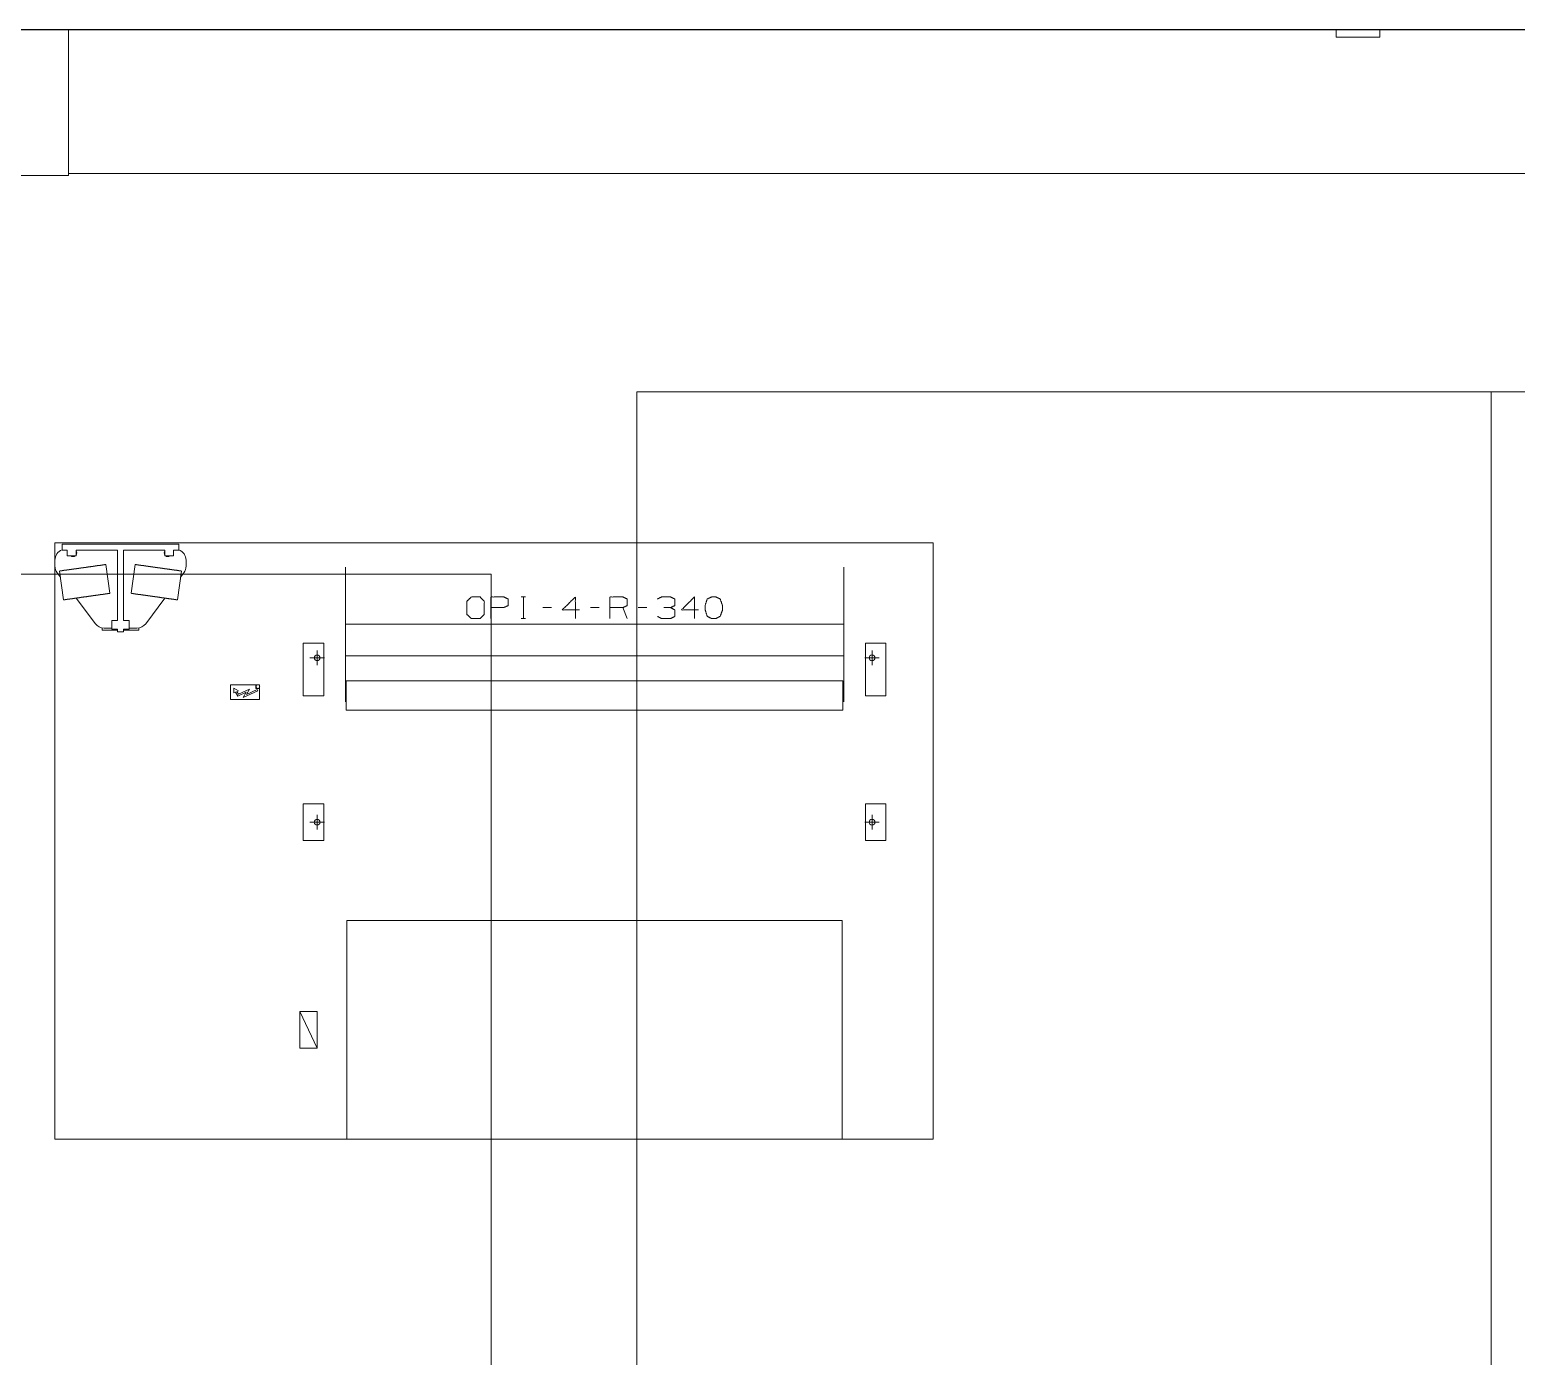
# Model space of a CAD drawing. Header units: millimetres. Extents: x 3056 to 110866, y 16649 to 58349.
# Drawn here: x 38789 to 48991, y 49244 to 58349 of the extents above; entities that cross this region are included whole.
import ezdxf

# ---------------------------------------------------------------- set-up
doc = ezdxf.new("R2010")
doc.units = ezdxf.units.MM
doc.layers.add('1', color=7, linetype='Continuous', true_color=0xffffff)

msp = doc.modelspace()

# ---------------------------------------------------------------- linework, layer by layer
at = {"layer": '1', "color": 143, "linetype": 'Continuous', "lineweight": 25}
msp.add_line((95866, 58349), (3056, 58349), dxfattribs=at)
at = {"layer": '1', "color": 143, "linetype": 'Continuous', "lineweight": 13}
for p, q in [((3056, 58349), (110866, 58349)), ((42956, 17870), (42956, 55863)), ((48820, 55863), (48820, 47849)), ((35756, 54613), (41956, 54613)), ((41956, 54613), (41956, 17870))]:
    msp.add_line(p, q, dxfattribs=at)
at = {"layer": '1', "color": 43, "linetype": 'Continuous', "lineweight": 13}
msp.add_line((3056, 58349), (110866, 58349), dxfattribs=at)
msp.add_line((3056, 58349), (110866, 58349), dxfattribs=at)
at = {"layer": '1', "color": 43, "linetype": 'Continuous', "lineweight": 25}
msp.add_line((110866, 58349), (3056, 58349), dxfattribs=at)
msp.add_line((110866, 58349), (3056, 58349), dxfattribs=at)
at = {"layer": '1', "color": 9, "linetype": 'Continuous', "lineweight": 13}
for p, q in [((39056, 58349), (39056, 57349)), ((47756, 58349), (47756, 58299)), ((47756, 58299), (48056, 58299)), ((48056, 58299), (48056, 58349)), ((20756, 57349), (39056, 57349)), ((50856, 57363), (39056, 57363)), ((42956, 55163), (42956, 55863)), ((42956, 55863), (48820, 55863)), ((48820, 55863), (48820, 47849)), ((49320, 55863), (48820, 55863)), ((37216, 54613), (39789, 54613)), ((41956, 52889), (41956, 51389))]:
    msp.add_line(p, q, dxfattribs=at)
at = {"layer": '1', "color": 4, "linetype": 'Continuous', "lineweight": 13}
for p, q in [((38962, 50735), (38962, 54828)), ((38962, 54828), (44990, 54828)), ((38962, 54828), (44990, 54828)), ((38962, 50735), (38962, 54828)), ((39812, 54818), (39012, 54818)), ((39012, 54818), (39012, 54778)), ((39812, 54818), (39812, 54778)), ((44990, 54828), (44990, 50735)), ((44990, 54828), (44990, 50735)), ((39012, 54778), (39047, 54778)), ((39047, 54778), (39047, 54738)), ((39107, 54738), (39047, 54738)), ((39107, 54778), (39107, 54738)), ((39107, 54778), (39392, 54778)), ((39392, 54778), (39392, 54295)), ((39432, 54778), (39717, 54778)), ((39432, 54778), (39432, 54295)), ((39717, 54778), (39717, 54738)), ((39777, 54738), (39717, 54738)), ((39777, 54778), (39812, 54778)), ((39777, 54778), (39777, 54738)), ((39862, 54708), (39862, 54667)), ((38977, 54622), (39000, 54593)), ((38994, 54634), (39022, 54436)), ((39339, 54481), (39311, 54679)), ((39514, 54679), (39486, 54481)), ((39803, 54436), (39831, 54634)), ((39825, 54593), (39847, 54622)), ((39108, 54448), (39240, 54272)), ((39585, 54272), (39717, 54448)), ((42161, 54456), (42191, 54456)), ((42177, 54456), (42177, 54308)), ((42370, 54383), (42311, 54383)), ((42697, 54383), (42638, 54383)), ((42890, 54308), (42860, 54383)), ((43024, 54383), (42964, 54383)), ((39392, 54295), (39352, 54295)), ((39352, 54295), (39352, 54235)), ((39432, 54295), (39472, 54295)), ((39472, 54295), (39472, 54235)), ((42161, 54308), (42191, 54308)), ((39287, 54243), (39287, 54227)), ((39287, 54227), (39392, 54227)), ((39352, 54242), (39300, 54242)), ((39392, 54235), (39352, 54235)), ((39392, 54235), (39392, 54217)), ((39432, 54217), (39392, 54217)), ((39432, 54235), (39432, 54217)), ((39432, 54235), (39472, 54235)), ((39432, 54227), (39537, 54227)), ((39525, 54242), (39472, 54242)), ((39537, 54243), (39537, 54227)), ((44376, 54270), (40956, 54270)), ((40667, 54138), (40808, 54138)), ((40667, 53778), (40667, 54138)), ((40762, 54088), (40762, 53988)), ((40808, 54138), (40808, 53778)), ((44525, 53778), (44525, 54138)), ((44525, 54138), (44665, 54138)), ((44570, 54088), (44570, 53988)), ((44665, 54138), (44665, 53778)), ((40712, 54038), (40812, 54038)), ((40956, 54051), (44376, 54051)), ((44520, 54038), (44620, 54038)), ((40962, 53680), (40962, 53880)), ((40962, 53880), (44370, 53880)), ((44370, 53880), (44370, 53680)), ((40167, 53853), (40367, 53853)), ((40167, 53753), (40167, 53853)), ((40222, 53811), (40191, 53830)), ((40191, 53797), (40191, 53830)), ((40191, 53797), (40201, 53802)), ((40217, 53775), (40201, 53802)), ((40211, 53806), (40222, 53811)), ((40221, 53788), (40211, 53806)), ((40275, 53802), (40217, 53775)), ((40221, 53788), (40298, 53824)), ((40354, 53812), (40255, 53766)), ((40255, 53766), (40275, 53802)), ((40278, 53787), (40298, 53824)), ((40350, 53821), (40278, 53787)), ((40342, 53828), (40342, 53853)), ((40367, 53828), (40342, 53828)), ((40354, 53812), (40350, 53821)), ((40367, 53853), (40367, 53753)), ((40808, 53778), (40667, 53778)), ((44665, 53778), (44525, 53778)), ((40367, 53753), (40167, 53753)), ((44370, 53680), (40962, 53680)), ((40667, 53035), (40808, 53035)), ((40667, 52785), (40667, 53035)), ((40762, 52960), (40762, 52860)), ((40808, 53035), (40808, 52785)), ((44525, 52785), (44525, 53035)), ((44525, 53035), (44665, 53035)), ((44570, 52960), (44570, 52860)), ((44665, 53035), (44665, 52785)), ((40712, 52910), (40812, 52910)), ((44520, 52910), (44620, 52910)), ((40808, 52785), (40667, 52785)), ((44665, 52785), (44525, 52785)), ((44366, 52235), (40966, 52235)), ((40642, 51610), (40762, 51360)), ((40642, 51610), (40762, 51610)), ((40642, 51360), (40642, 51610)), ((40762, 51610), (40762, 51360)), ((40762, 51360), (40642, 51360)), ((44990, 50735), (38962, 50735)), ((44990, 50735), (38962, 50735))]:
    msp.add_line(p, q, dxfattribs=at)
for centre, radius in [((40762, 54038), 20), ((44570, 54038), 20), ((40355, 53841), 12.5), ((40762, 52910), 20), ((44570, 52910), 20)]:
    msp.add_circle(centre, radius, dxfattribs=at)
for centre, radius, start, end in [((39037, 54708), 75, 109.4723, 180), ((39087, 54758), 25, 233.1281, 270), ((39087, 54758), 25, 270, 306.8719), ((39087, 54758), 25, 323.1337, 36.8719), ((39737, 54758), 25, 143.1281, 216.8663), ((39737, 54758), 25, 233.1281, 270), ((39737, 54758), 25, 270, 306.8719), ((39787, 54708), 75, 0, 70.5277), ((39037, 54667), 75, 180, 216.8699), ((39787, 54667), 75, 323.1301, 0), ((39300, 54317), 75, 216.8699, 270), ((39525, 54317), 75, 270, 323.1301)]:
    msp.add_arc(centre, radius, start, end, dxfattribs=at)
for points, knots in [([(39311, 54679), (39311, 54679), (39311, 54679), (39310, 54679), (39310, 54679), (39310, 54678), (39309, 54678), (39308, 54678), (39307, 54678), (39306, 54678), (39304, 54678), (39303, 54678), (39303, 54677), (39301, 54677), (39300, 54677), (39299, 54677), (39296, 54677), (39295, 54676), (39294, 54676), (39293, 54676), (39290, 54676), (39289, 54675), (39287, 54675), (39286, 54675), (39284, 54675), (39282, 54675), (39279, 54674), (39276, 54674), (39274, 54673), (39270, 54673), (39268, 54673), (39264, 54672), (39260, 54672), (39256, 54671), (39254, 54671), (39249, 54670), (39247, 54670), (39243, 54669), (39240, 54669), (39238, 54668), (39236, 54668), (39233, 54668), (39231, 54667), (39226, 54667), (39223, 54666), (39218, 54666), (39216, 54665), (39210, 54664), (39208, 54664), (39202, 54663), (39200, 54663), (39197, 54663), (39194, 54662), (39191, 54662), (39186, 54661), (39183, 54661), (39180, 54660), (39178, 54660), (39175, 54659), (39172, 54659), (39166, 54658), (39164, 54658), (39158, 54657), (39155, 54657), (39152, 54656), (39147, 54656), (39141, 54655), (39138, 54654), (39135, 54654), (39133, 54654), (39130, 54653), (39127, 54653), (39124, 54652), (39121, 54652), (39119, 54652), (39113, 54651), (39110, 54650), (39108, 54650), (39102, 54649), (39100, 54649), (39094, 54648), (39092, 54648), (39086, 54647), (39084, 54647), (39079, 54646), (39076, 54646), (39074, 54645), (39071, 54645), (39067, 54644), (39064, 54644), (39062, 54644), (39060, 54643), (39057, 54643), (39055, 54643), (39053, 54642), (39051, 54642), (39049, 54642), (39044, 54641), (39040, 54641), (39036, 54640), (39034, 54640), (39033, 54639), (39029, 54639), (39025, 54639), (39022, 54638), (39019, 54638), (39018, 54637), (39016, 54637), (39013, 54637), (39011, 54636), (39008, 54636), (39006, 54636), (39005, 54636), (39004, 54635), (39002, 54635), (39001, 54635), (39000, 54635), (38999, 54635), (38998, 54635), (38997, 54635), (38997, 54634), (38996, 54634), (38995, 54634), (38995, 54634), (38995, 54634), (38995, 54634), (38994, 54634), (38994, 54634), (38994, 54634), (38994, 54634)], [0, 0, 0.000166, 0.000324, 0.001276, 0.00207, 0.002872, 0.005091, 0.007947, 0.01143, 0.015537, 0.020255, 0.022926, 0.025591, 0.031527, 0.034799, 0.038065, 0.045187, 0.049035, 0.052894, 0.057025, 0.065575, 0.069994, 0.074685, 0.079379, 0.084337, 0.089289, 0.099734, 0.11068, 0.116407, 0.128087, 0.134059, 0.146449, 0.15929, 0.172575, 0.179422, 0.193313, 0.200362, 0.21484, 0.222262, 0.229686, 0.237273, 0.244863, 0.252622, 0.268283, 0.276191, 0.292299, 0.300479, 0.316962, 0.325269, 0.342103, 0.350618, 0.359135, 0.367742, 0.376352, 0.393718, 0.402469, 0.411226, 0.420037, 0.428845, 0.437703, 0.455447, 0.464329, 0.482155, 0.49108, 0.5, 0.51785, 0.535668, 0.544561, 0.553451, 0.562303, 0.57116, 0.579971, 0.588779, 0.597528, 0.606287, 0.623654, 0.632263, 0.640871, 0.657905, 0.666319, 0.683036, 0.691344, 0.707709, 0.715756, 0.731722, 0.739628, 0.747386, 0.755134, 0.770322, 0.777744, 0.785168, 0.792404, 0.799635, 0.806692, 0.813738, 0.820586, 0.827431, 0.840707, 0.853557, 0.865947, 0.87191, 0.877879, 0.889318, 0.900272, 0.910709, 0.920629, 0.92532, 0.930006, 0.938839, 0.947114, 0.954819, 0.961941, 0.965207, 0.968478, 0.974415, 0.97708, 0.97975, 0.984469, 0.986522, 0.988578, 0.990313, 0.992059, 0.994914, 0.996024, 0.997136, 0.997928, 0.99873, 0.999681, 0.999839, 1, 1]), ([(39831, 54634), (39831, 54634), (39831, 54634), (39831, 54634), (39830, 54634), (39830, 54634), (39830, 54634), (39829, 54634), (39829, 54634), (39828, 54634), (39827, 54635), (39827, 54635), (39826, 54635), (39825, 54635), (39824, 54635), (39823, 54635), (39821, 54635), (39820, 54636), (39819, 54636), (39817, 54636), (39814, 54636), (39812, 54637), (39809, 54637), (39807, 54637), (39806, 54638), (39803, 54638), (39799, 54639), (39796, 54639), (39792, 54639), (39791, 54640), (39789, 54640), (39785, 54641), (39781, 54641), (39776, 54642), (39774, 54642), (39772, 54642), (39770, 54643), (39768, 54643), (39765, 54643), (39763, 54644), (39761, 54644), (39758, 54644), (39753, 54645), (39751, 54645), (39749, 54646), (39746, 54646), (39741, 54647), (39738, 54647), (39733, 54648), (39731, 54648), (39725, 54649), (39723, 54649), (39717, 54650), (39715, 54650), (39712, 54651), (39706, 54652), (39704, 54652), (39701, 54652), (39698, 54653), (39695, 54653), (39692, 54654), (39690, 54654), (39687, 54654), (39684, 54655), (39678, 54656), (39673, 54656), (39670, 54657), (39667, 54657), (39661, 54658), (39659, 54658), (39653, 54659), (39647, 54660), (39645, 54660), (39642, 54661), (39639, 54661), (39633, 54662), (39631, 54662), (39628, 54663), (39625, 54663), (39623, 54663), (39617, 54664), (39615, 54664), (39609, 54665), (39607, 54666), (39602, 54666), (39599, 54667), (39594, 54667), (39592, 54668), (39589, 54668), (39587, 54668), (39585, 54669), (39582, 54669), (39578, 54670), (39575, 54670), (39571, 54671), (39569, 54671), (39565, 54672), (39561, 54672), (39557, 54673), (39555, 54673), (39551, 54673), (39549, 54674), (39546, 54674), (39542, 54675), (39541, 54675), (39539, 54675), (39538, 54675), (39536, 54675), (39535, 54676), (39534, 54676), (39532, 54676), (39531, 54676), (39530, 54676), (39529, 54677), (39526, 54677), (39525, 54677), (39524, 54677), (39522, 54677), (39521, 54678), (39521, 54678), (39519, 54678), (39518, 54678), (39517, 54678), (39516, 54678), (39515, 54678), (39515, 54679), (39514, 54679), (39514, 54679), (39514, 54679)], [0, 0, 0.000161, 0.000319, 0.00127, 0.002072, 0.002864, 0.003976, 0.005086, 0.007941, 0.009687, 0.011422, 0.013478, 0.015531, 0.020258, 0.02292, 0.025585, 0.031522, 0.034793, 0.038059, 0.045181, 0.052886, 0.061161, 0.069994, 0.07468, 0.079371, 0.089291, 0.099728, 0.110682, 0.122121, 0.12809, 0.134053, 0.146443, 0.159293, 0.172569, 0.179414, 0.186262, 0.193316, 0.200365, 0.207604, 0.214841, 0.222256, 0.229678, 0.244866, 0.252622, 0.260372, 0.268286, 0.284244, 0.292291, 0.308656, 0.316964, 0.333681, 0.342095, 0.359129, 0.367737, 0.376346, 0.393713, 0.402472, 0.411221, 0.420029, 0.42884, 0.437697, 0.446549, 0.455439, 0.464332, 0.48215, 0.5, 0.50892, 0.517845, 0.535671, 0.544553, 0.562305, 0.579963, 0.588774, 0.597531, 0.606282, 0.623648, 0.632258, 0.640865, 0.649382, 0.657897, 0.674731, 0.683038, 0.699521, 0.707701, 0.723809, 0.731717, 0.747378, 0.755137, 0.762727, 0.770314, 0.777738, 0.78516, 0.799638, 0.806687, 0.820578, 0.827425, 0.84071, 0.853551, 0.865941, 0.871913, 0.883593, 0.88932, 0.900266, 0.910711, 0.915663, 0.920621, 0.925315, 0.930006, 0.934425, 0.938841, 0.942975, 0.947106, 0.950965, 0.954813, 0.961935, 0.965209, 0.968473, 0.974409, 0.977082, 0.979745, 0.984463, 0.98857, 0.992053, 0.994909, 0.997136, 0.998724, 0.999676, 0.999842, 1, 1]), ([(40956, 54660), (40956, 54660), (40956, 54660), (40956, 54660), (40956, 54659), (40956, 54658), (40956, 54657), (40956, 54656), (40956, 54654), (40956, 54652), (40956, 54650), (40956, 54648), (40956, 54646), (40956, 54645), (40956, 54642), (40956, 54639), (40956, 54636), (40956, 54635), (40956, 54631), (40956, 54628), (40956, 54624), (40956, 54620), (40956, 54616), (40956, 54612), (40956, 54608), (40956, 54603), (40956, 54598), (40956, 54593), (40956, 54588), (40956, 54583), (40956, 54577), (40956, 54572), (40956, 54566), (40956, 54560), (40956, 54554), (40956, 54547), (40956, 54541), (40956, 54534), (40956, 54527), (40956, 54520), (40956, 54513), (40956, 54510), (40956, 54503), (40956, 54495), (40956, 54491), (40956, 54484), (40956, 54476), (40956, 54468), (40956, 54460), (40956, 54452), (40956, 54444), (40956, 54435), (40956, 54427), (40956, 54418), (40956, 54409), (40956, 54401), (40956, 54392), (40956, 54383), (40956, 54374), (40956, 54364), (40956, 54355), (40956, 54346), (40956, 54336), (40956, 54327), (40956, 54317), (40956, 54308), (40956, 54298), (40956, 54288), (40956, 54279), (40956, 54269), (40956, 54259), (40956, 54249), (40956, 54239), (40956, 54229), (40956, 54219), (40956, 54209), (40956, 54199), (40956, 54189), (40956, 54179), (40956, 54169), (40956, 54159), (40956, 54149), (40956, 54144), (40956, 54133), (40956, 54123), (40956, 54113), (40956, 54108), (40956, 54098), (40956, 54088), (40956, 54078), (40956, 54073), (40956, 54063), (40956, 54054), (40956, 54044), (40956, 54034), (40956, 54024), (40956, 54019), (40956, 54010), (40956, 54000), (40956, 53991), (40956, 53986), (40956, 53976), (40956, 53967), (40956, 53958), (40956, 53949), (40956, 53944), (40956, 53935), (40956, 53926), (40956, 53922), (40956, 53913), (40956, 53908), (40956, 53900), (40956, 53891), (40956, 53883), (40956, 53874), (40956, 53870), (40956, 53862), (40956, 53854), (40956, 53846), (40956, 53838), (40956, 53831), (40956, 53823), (40956, 53816), (40956, 53809), (40956, 53805), (40956, 53798), (40956, 53791), (40956, 53784), (40956, 53778), (40956, 53771), (40956, 53765), (40956, 53759), (40956, 53756), (40956, 53750), (40956, 53745), (40956, 53742), (40956, 53736)], [0, 0, 0.000115, 0.000441, 0.000996, 0.001764, 0.002754, 0.003962, 0.005394, 0.007043, 0.008904, 0.010988, 0.013284, 0.015797, 0.01716, 0.019989, 0.023035, 0.026293, 0.027971, 0.031543, 0.035322, 0.039302, 0.043493, 0.047885, 0.052477, 0.057264, 0.062251, 0.067439, 0.072815, 0.078381, 0.084135, 0.090078, 0.096199, 0.102509, 0.108991, 0.11565, 0.122486, 0.129489, 0.136663, 0.143998, 0.151499, 0.15916, 0.163065, 0.170955, 0.178994, 0.183048, 0.191311, 0.199716, 0.208259, 0.216933, 0.225745, 0.234683, 0.243747, 0.252932, 0.26223, 0.271644, 0.281171, 0.290802, 0.300536, 0.310361, 0.32029, 0.330304, 0.340405, 0.350585, 0.360846, 0.371181, 0.381579, 0.392046, 0.402575, 0.413162, 0.423795, 0.43448, 0.44521, 0.455974, 0.466773, 0.477606, 0.488463, 0.499342, 0.510238, 0.521145, 0.532064, 0.542984, 0.553903, 0.559359, 0.570267, 0.581169, 0.592048, 0.597482, 0.608332, 0.619154, 0.629941, 0.635318, 0.646054, 0.656744, 0.667382, 0.677975, 0.688511, 0.693767, 0.704211, 0.714586, 0.724892, 0.730011, 0.740203, 0.750315, 0.760341, 0.770275, 0.775222, 0.785019, 0.794719, 0.799511, 0.80905, 0.813797, 0.82317, 0.832429, 0.841573, 0.850591, 0.855034, 0.863863, 0.872561, 0.881121, 0.889544, 0.897823, 0.905959, 0.913941, 0.92178, 0.925656, 0.93326, 0.940698, 0.947975, 0.955093, 0.962032, 0.968806, 0.975402, 0.978614, 0.984947, 0.991096, 0.994125, 1, 1]), ([(44376, 54160), (44376, 54171), (44376, 54181), (44376, 54191), (44376, 54201), (44376, 54211), (44376, 54222), (44376, 54232), (44376, 54242), (44376, 54252), (44376, 54262), (44376, 54272), (44376, 54282), (44376, 54292), (44376, 54301), (44376, 54311), (44376, 54321), (44376, 54330), (44376, 54340), (44376, 54349), (44376, 54359), (44376, 54368), (44376, 54377), (44376, 54382), (44376, 54391), (44376, 54400), (44376, 54409), (44376, 54418), (44376, 54426), (44376, 54435), (44376, 54444), (44376, 54452), (44376, 54460), (44376, 54468), (44376, 54476), (44376, 54484), (44376, 54492), (44376, 54496), (44376, 54503), (44376, 54510), (44376, 54518), (44376, 54525), (44376, 54528), (44376, 54535), (44376, 54542), (44376, 54548), (44376, 54555), (44376, 54561), (44376, 54567), (44376, 54573), (44376, 54578), (44376, 54584), (44376, 54587), (44376, 54592), (44376, 54597), (44376, 54602), (44376, 54606), (44376, 54611), (44376, 54615), (44376, 54619), (44376, 54623), (44376, 54627), (44376, 54631), (44376, 54634), (44376, 54637), (44376, 54640), (44376, 54643), (44376, 54646), (44376, 54648), (44376, 54650), (44376, 54652), (44376, 54654), (44376, 54655), (44376, 54657), (44376, 54658), (44376, 54659), (44376, 54659), (44376, 54660), (44376, 54660), (44376, 54660), (44376, 54660)], [0, 0, 0.020404, 0.040788, 0.061161, 0.081512, 0.101821, 0.122099, 0.142313, 0.162474, 0.182572, 0.202595, 0.222523, 0.242367, 0.262105, 0.281736, 0.301252, 0.32064, 0.339891, 0.359005, 0.37797, 0.396776, 0.415413, 0.433881, 0.443025, 0.461218, 0.47922, 0.497031, 0.514621, 0.532009, 0.549164, 0.566098, 0.582787, 0.599244, 0.615447, 0.631396, 0.647081, 0.6625, 0.670141, 0.685138, 0.699859, 0.714284, 0.728413, 0.735324, 0.748987, 0.762353, 0.775392, 0.788102, 0.800495, 0.81255, 0.824276, 0.835653, 0.846681, 0.852099, 0.862598, 0.872747, 0.882515, 0.891924, 0.900962, 0.90963, 0.917916, 0.925811, 0.933336, 0.940459, 0.9472, 0.95354, 0.959487, 0.965033, 0.970187, 0.974928, 0.979257, 0.983194, 0.986707, 0.989819, 0.992518, 0.994804, 0.996666, 0.997397, 0.998645, 0.999471, 0.999894, 1, 1]), ([(39339, 54481), (39339, 54481), (39338, 54481), (39338, 54481), (39338, 54480), (39338, 54480), (39338, 54480), (39337, 54480), (39337, 54480), (39336, 54480), (39336, 54480), (39335, 54480), (39334, 54480), (39334, 54480), (39333, 54480), (39332, 54480), (39331, 54480), (39330, 54479), (39329, 54479), (39328, 54479), (39327, 54479), (39324, 54479), (39323, 54478), (39322, 54478), (39319, 54478), (39316, 54477), (39315, 54477), (39313, 54477), (39312, 54477), (39310, 54477), (39307, 54476), (39303, 54476), (39302, 54475), (39300, 54475), (39296, 54475), (39294, 54474), (39292, 54474), (39288, 54473), (39286, 54473), (39284, 54473), (39280, 54472), (39275, 54472), (39270, 54471), (39268, 54471), (39266, 54470), (39261, 54470), (39256, 54469), (39254, 54469), (39251, 54468), (39246, 54468), (39241, 54467), (39238, 54466), (39235, 54466), (39230, 54465), (39225, 54465), (39219, 54464), (39217, 54463), (39214, 54463), (39211, 54463), (39208, 54462), (39203, 54461), (39200, 54461), (39197, 54461), (39191, 54460), (39186, 54459), (39180, 54458), (39174, 54457), (39169, 54457), (39163, 54456), (39160, 54456), (39158, 54455), (39152, 54454), (39146, 54454), (39141, 54453), (39138, 54452), (39135, 54452), (39133, 54452), (39130, 54451), (39125, 54450), (39122, 54450), (39119, 54450), (39114, 54449), (39109, 54448), (39107, 54448), (39104, 54448), (39099, 54447), (39094, 54446), (39092, 54446), (39090, 54446), (39085, 54445), (39081, 54444), (39076, 54444), (39072, 54443), (39068, 54443), (39064, 54442), (39060, 54441), (39059, 54441), (39057, 54441), (39053, 54440), (39050, 54440), (39048, 54440), (39045, 54439), (39044, 54439), (39041, 54439), (39038, 54438), (39037, 54438), (39036, 54438), (39034, 54438), (39033, 54438), (39032, 54437), (39030, 54437), (39029, 54437), (39028, 54437), (39027, 54437), (39027, 54437), (39026, 54437), (39025, 54437), (39025, 54436), (39024, 54436), (39023, 54436), (39023, 54436), (39023, 54436), (39022, 54436), (39022, 54436), (39022, 54436), (39022, 54436), (39022, 54436)], [0, 0, 0.000158, 0.000319, 0.000803, 0.001279, 0.00207, 0.002864, 0.003982, 0.005094, 0.00795, 0.009685, 0.011431, 0.013484, 0.015531, 0.017895, 0.020255, 0.02292, 0.025591, 0.031528, 0.034793, 0.038065, 0.045187, 0.049038, 0.052886, 0.061161, 0.069994, 0.074688, 0.079379, 0.084339, 0.089289, 0.099734, 0.11068, 0.11641, 0.122129, 0.134051, 0.140254, 0.146452, 0.159293, 0.165929, 0.172575, 0.18627, 0.200362, 0.214841, 0.222265, 0.229686, 0.244866, 0.260378, 0.268286, 0.276192, 0.292299, 0.308664, 0.316964, 0.32527, 0.342103, 0.359137, 0.376352, 0.385035, 0.393721, 0.40247, 0.411229, 0.428846, 0.437697, 0.446555, 0.464332, 0.482158, 0.5, 0.517851, 0.535668, 0.553445, 0.562303, 0.571163, 0.588779, 0.606282, 0.623656, 0.632264, 0.640865, 0.649388, 0.657905, 0.67473, 0.683038, 0.691344, 0.707709, 0.723808, 0.731714, 0.73963, 0.755134, 0.770322, 0.777746, 0.785159, 0.799638, 0.813738, 0.827433, 0.840709, 0.853559, 0.865949, 0.877871, 0.883598, 0.88932, 0.900274, 0.910711, 0.915669, 0.925323, 0.930006, 0.938839, 0.947114, 0.950962, 0.954821, 0.961943, 0.965207, 0.968472, 0.974417, 0.97708, 0.979745, 0.982108, 0.984469, 0.986524, 0.988578, 0.990315, 0.992059, 0.994914, 0.996026, 0.997136, 0.99793, 0.99873, 0.999681, 0.999842, 1, 1]), ([(39803, 54436), (39803, 54436), (39803, 54436), (39803, 54436), (39803, 54436), (39803, 54436), (39802, 54436), (39802, 54436), (39802, 54436), (39801, 54436), (39800, 54436), (39800, 54437), (39799, 54437), (39798, 54437), (39798, 54437), (39797, 54437), (39796, 54437), (39795, 54437), (39793, 54437), (39792, 54438), (39791, 54438), (39789, 54438), (39788, 54438), (39786, 54438), (39784, 54439), (39781, 54439), (39780, 54439), (39778, 54440), (39777, 54440), (39775, 54440), (39772, 54440), (39768, 54441), (39766, 54441), (39765, 54441), (39761, 54442), (39757, 54443), (39753, 54443), (39749, 54444), (39744, 54444), (39740, 54445), (39735, 54446), (39733, 54446), (39730, 54446), (39726, 54447), (39721, 54448), (39718, 54448), (39716, 54448), (39711, 54449), (39705, 54450), (39703, 54450), (39700, 54450), (39695, 54451), (39692, 54452), (39689, 54452), (39687, 54452), (39684, 54453), (39678, 54454), (39673, 54454), (39667, 54455), (39665, 54456), (39662, 54456), (39656, 54457), (39650, 54457), (39648, 54458), (39642, 54459), (39636, 54459), (39634, 54460), (39628, 54461), (39625, 54461), (39622, 54461), (39617, 54462), (39614, 54463), (39611, 54463), (39608, 54463), (39606, 54464), (39600, 54465), (39595, 54465), (39589, 54466), (39587, 54466), (39584, 54467), (39579, 54468), (39574, 54468), (39571, 54469), (39569, 54469), (39564, 54470), (39559, 54470), (39557, 54471), (39554, 54471), (39550, 54472), (39545, 54472), (39541, 54473), (39539, 54473), (39537, 54473), (39533, 54474), (39531, 54474), (39529, 54475), (39525, 54475), (39523, 54475), (39521, 54476), (39520, 54476), (39516, 54476), (39515, 54477), (39513, 54477), (39512, 54477), (39510, 54477), (39509, 54477), (39506, 54478), (39503, 54478), (39502, 54478), (39501, 54479), (39498, 54479), (39497, 54479), (39496, 54479), (39494, 54479), (39494, 54480), (39493, 54480), (39492, 54480), (39491, 54480), (39491, 54480), (39490, 54480), (39489, 54480), (39489, 54480), (39488, 54480), (39488, 54480), (39487, 54480), (39487, 54480), (39487, 54480), (39487, 54481), (39486, 54481), (39486, 54481), (39486, 54481)], [0, 0, 0.000158, 0.000319, 0.000794, 0.001279, 0.00207, 0.002864, 0.003974, 0.005086, 0.007941, 0.009685, 0.011422, 0.013476, 0.015531, 0.017892, 0.020255, 0.02292, 0.025583, 0.031528, 0.034793, 0.038057, 0.045187, 0.049038, 0.052886, 0.061161, 0.069994, 0.074685, 0.079371, 0.084331, 0.089289, 0.099726, 0.11068, 0.116402, 0.122129, 0.134051, 0.146449, 0.15929, 0.172567, 0.18627, 0.200362, 0.214841, 0.222254, 0.229678, 0.244866, 0.260378, 0.268286, 0.276192, 0.292291, 0.308656, 0.316962, 0.32527, 0.342103, 0.35062, 0.359135, 0.367736, 0.376344, 0.393718, 0.411221, 0.428846, 0.437697, 0.446555, 0.464332, 0.482149, 0.491075, 0.508925, 0.52676, 0.535668, 0.553445, 0.562303, 0.571154, 0.588771, 0.59753, 0.606279, 0.614965, 0.623656, 0.640863, 0.657897, 0.67473, 0.683036, 0.691336, 0.707709, 0.723808, 0.731714, 0.739622, 0.755134, 0.770322, 0.777735, 0.785159, 0.799638, 0.81373, 0.827433, 0.834071, 0.840707, 0.853549, 0.859746, 0.865949, 0.877871, 0.883598, 0.88932, 0.894797, 0.905492, 0.910711, 0.915669, 0.920621, 0.925312, 0.930006, 0.938839, 0.947114, 0.950962, 0.954813, 0.961935, 0.965207, 0.968472, 0.974409, 0.97708, 0.979745, 0.982105, 0.984469, 0.986524, 0.988569, 0.990315, 0.99205, 0.994906, 0.996026, 0.997136, 0.99793, 0.998721, 0.999197, 0.999681, 0.999842, 1, 1]), ([(41820, 54308), (41880, 54308), (41909, 54337), (41909, 54426), (41880, 54456), (41820, 54456), (41789, 54426), (41789, 54337), (41820, 54308)], [0, 0, 0.127126, 0.217026, 0.407707, 0.497606, 0.624733, 0.717026, 0.907707, 1, 1]), ([(41954, 54308), (41954, 54456), (42043, 54456), (42073, 54442), (42073, 54397), (42042, 54383), (41954, 54383)], [0, 0, 0.339345, 0.54295, 0.618047, 0.721633, 0.79997, 1, 1]), ([(42563, 54367), (42444, 54367), (42534, 54456), (42534, 54308)], [0, 0, 0.30205, 0.622427, 1, 1]), ([(42771, 54308), (42771, 54456), (42860, 54456), (42890, 54442), (42890, 54397), (42860, 54383), (42771, 54383)], [0, 0, 0.339234, 0.542766, 0.617843, 0.721396, 0.796468, 1, 1]), ([(43187, 54383), (43217, 54397), (43217, 54442), (43187, 54456), (43126, 54456), (43097, 54442)], [0, 0, 0.160397, 0.381647, 0.542056, 0.839591, 1, 1]), ([(43098, 54322), (43126, 54308), (43187, 54308), (43217, 54322), (43217, 54367), (43187, 54383), (43142, 54383)], [0, 0, 0.126082, 0.370404, 0.502123, 0.683803, 0.818321, 1, 1]), ([(43380, 54367), (43262, 54367), (43351, 54456), (43351, 54308)], [0, 0, 0.302052, 0.622426, 1, 1]), ([(43499, 54308), (43528, 54323), (43544, 54367), (43544, 54397), (43528, 54442), (43499, 54456), (43469, 54456), (43439, 54442), (43424, 54397), (43425, 54367), (43439, 54323), (43469, 54308), (43499, 54308)], [0, 0, 0.076274, 0.181891, 0.249381, 0.358347, 0.433034, 0.500523, 0.57521, 0.684177, 0.751759, 0.856237, 0.932511, 1, 1]), ([(44376, 53736), (44376, 53742), (44376, 53747), (44376, 53753), (44376, 53759), (44376, 53765), (44376, 53772), (44376, 53778), (44376, 53781), (44376, 53788), (44376, 53795), (44376, 53802), (44376, 53809), (44376, 53816), (44376, 53824), (44376, 53831), (44376, 53839), (44376, 53847), (44376, 53855), (44376, 53863), (44376, 53871), (44376, 53879), (44376, 53888), (44376, 53896), (44376, 53905), (44376, 53914), (44376, 53922), (44376, 53931), (44376, 53940), (44376, 53945), (44376, 53954), (44376, 53963), (44376, 53968), (44376, 53977), (44376, 53987), (44376, 53996), (44376, 54006), (44376, 54016), (44376, 54025), (44376, 54035), (44376, 54045), (44376, 54055), (44376, 54065), (44376, 54075), (44376, 54085), (44376, 54090), (44376, 54100), (44376, 54105), (44376, 54115), (44376, 54125), (44376, 54135), (44376, 54145), (44376, 54155), (44376, 54160)], [0, 0, 0.012849, 0.026097, 0.039744, 0.05379, 0.068223, 0.08303, 0.098224, 0.106008, 0.12175, 0.137855, 0.154309, 0.171112, 0.188264, 0.205741, 0.223542, 0.241667, 0.260092, 0.278828, 0.297864, 0.317187, 0.336785, 0.356669, 0.376803, 0.397198, 0.417843, 0.438713, 0.459832, 0.481164, 0.491879, 0.513535, 0.535377, 0.546392, 0.568535, 0.590839, 0.613318, 0.635946, 0.658725, 0.681653, 0.704705, 0.727883, 0.751173, 0.774562, 0.798039, 0.821603, 0.833404, 0.85708, 0.868944, 0.892707, 0.916496, 0.940335, 0.964198, 0.988062, 1, 1]), ([(40966, 52235), (40966, 52235), (40966, 52235), (40966, 52234), (40966, 52234), (40966, 52233), (40966, 52232), (40966, 52231), (40966, 52230), (40966, 52228), (40966, 52226), (40966, 52224), (40966, 52222), (40966, 52221), (40966, 52218), (40966, 52215), (40966, 52212), (40966, 52209), (40966, 52206), (40966, 52202), (40966, 52199), (40966, 52195), (40966, 52193), (40966, 52188), (40966, 52184), (40966, 52179), (40966, 52175), (40966, 52170), (40966, 52167), (40966, 52162), (40966, 52159), (40966, 52154), (40966, 52148), (40966, 52142), (40966, 52136), (40966, 52130), (40966, 52123), (40966, 52117), (40966, 52110), (40966, 52103), (40966, 52096), (40966, 52088), (40966, 52081), (40966, 52073), (40966, 52066), (40966, 52058), (40966, 52054), (40966, 52045), (40966, 52037), (40966, 52029), (40966, 52020), (40966, 52011), (40966, 52002), (40966, 51993), (40966, 51984), (40966, 51975), (40966, 51965), (40966, 51956), (40966, 51946), (40966, 51941), (40966, 51931), (40966, 51921), (40966, 51911), (40966, 51901), (40966, 51890), (40966, 51885), (40966, 51875), (40966, 51864), (40966, 51858), (40966, 51848), (40966, 51837), (40966, 51826), (40966, 51820), (40966, 51809), (40966, 51798), (40966, 51792), (40966, 51781), (40966, 51769), (40966, 51764), (40966, 51752), (40966, 51746), (40966, 51735), (40966, 51723), (40966, 51711), (40966, 51705), (40966, 51693), (40966, 51681), (40966, 51669), (40966, 51657), (40966, 51645), (40966, 51633), (40966, 51621), (40966, 51609), (40966, 51596), (40966, 51590), (40966, 51578), (40966, 51566), (40966, 51553), (40966, 51541), (40966, 51529), (40966, 51516), (40966, 51504), (40966, 51492), (40966, 51485)], [0, 0, 0.000134, 0.000543, 0.001228, 0.001707, 0.002801, 0.004163, 0.005807, 0.007712, 0.009892, 0.012347, 0.015064, 0.018055, 0.019622, 0.023015, 0.02667, 0.0306, 0.034791, 0.039243, 0.043963, 0.048944, 0.05418, 0.056931, 0.062555, 0.068439, 0.074577, 0.08097, 0.087609, 0.090996, 0.098009, 0.101643, 0.109023, 0.11665, 0.124524, 0.132631, 0.140977, 0.149557, 0.158369, 0.167415, 0.176686, 0.186175, 0.195898, 0.205832, 0.215992, 0.226364, 0.23694, 0.242288, 0.253175, 0.264273, 0.275576, 0.28707, 0.298761, 0.31065, 0.322722, 0.334977, 0.347416, 0.360032, 0.372823, 0.385784, 0.392353, 0.405568, 0.418946, 0.432478, 0.446166, 0.460009, 0.466966, 0.481028, 0.495237, 0.502406, 0.516813, 0.531355, 0.546023, 0.553389, 0.568249, 0.58322, 0.590763, 0.605904, 0.621151, 0.628806, 0.644209, 0.651956, 0.667506, 0.683141, 0.698868, 0.706749, 0.722596, 0.738521, 0.754516, 0.770574, 0.786703, 0.802881, 0.819123, 0.835408, 0.851734, 0.859926, 0.876316, 0.892734, 0.909188, 0.92567, 0.942165, 0.958676, 0.9752, 0.991731, 1, 1]), ([(44366, 51485), (44366, 51498), (44366, 51510), (44366, 51522), (44366, 51535), (44366, 51541), (44366, 51553), (44366, 51566), (44366, 51578), (44366, 51590), (44366, 51603), (44366, 51615), (44366, 51627), (44366, 51639), (44366, 51651), (44366, 51663), (44366, 51675), (44366, 51687), (44366, 51699), (44366, 51711), (44366, 51723), (44366, 51735), (44366, 51746), (44366, 51758), (44366, 51769), (44366, 51775), (44366, 51787), (44366, 51792), (44366, 51803), (44366, 51815), (44366, 51820), (44366, 51831), (44366, 51842), (44366, 51853), (44366, 51864), (44366, 51869), (44366, 51880), (44366, 51890), (44366, 51901), (44366, 51911), (44366, 51921), (44366, 51931), (44366, 51941), (44366, 51951), (44366, 51960), (44366, 51970), (44366, 51975), (44366, 51984), (44366, 51989), (44366, 51998), (44366, 52007), (44366, 52011), (44366, 52020), (44366, 52029), (44366, 52037), (44366, 52045), (44366, 52054), (44366, 52062), (44366, 52069), (44366, 52077), (44366, 52085), (44366, 52092), (44366, 52099), (44366, 52106), (44366, 52113), (44366, 52120), (44366, 52126), (44366, 52133), (44366, 52139), (44366, 52145), (44366, 52148), (44366, 52154), (44366, 52159), (44366, 52162), (44366, 52167), (44366, 52172), (44366, 52177), (44366, 52182), (44366, 52186), (44366, 52191), (44366, 52195), (44366, 52199), (44366, 52200), (44366, 52204), (44366, 52206), (44366, 52209), (44366, 52212), (44366, 52215), (44366, 52217), (44366, 52219), (44366, 52222), (44366, 52224), (44366, 52226), (44366, 52228), (44366, 52230), (44366, 52231), (44366, 52232), (44366, 52233), (44366, 52234), (44366, 52235), (44366, 52235), (44366, 52235), (44366, 52235)], [0, 0, 0.016531, 0.033062, 0.049579, 0.06609, 0.07433, 0.090812, 0.107266, 0.123684, 0.140074, 0.156429, 0.172734, 0.188998, 0.205204, 0.221361, 0.237455, 0.253478, 0.269438, 0.285327, 0.301132, 0.316859, 0.332494, 0.348044, 0.363496, 0.378849, 0.386497, 0.401695, 0.409237, 0.424266, 0.439181, 0.446611, 0.461343, 0.475948, 0.490426, 0.504763, 0.511867, 0.526, 0.539991, 0.553834, 0.567522, 0.581054, 0.594432, 0.607647, 0.620693, 0.633569, 0.646276, 0.652584, 0.665023, 0.671154, 0.683318, 0.695298, 0.701239, 0.71293, 0.724424, 0.735727, 0.746825, 0.757712, 0.768401, 0.778878, 0.789144, 0.799191, 0.80902, 0.818622, 0.828006, 0.837165, 0.846097, 0.854796, 0.863256, 0.871483, 0.879477, 0.88335, 0.890977, 0.898357, 0.901991, 0.909004, 0.915771, 0.92229, 0.928555, 0.934567, 0.940317, 0.94582, 0.951056, 0.953546, 0.958393, 0.960757, 0.965209, 0.9694, 0.97333, 0.975157, 0.978685, 0.981945, 0.984936, 0.987653, 0.990108, 0.992288, 0.994193, 0.995837, 0.997199, 0.998293, 0.999111, 0.999661, 0.999929, 1, 1]), ([(40966, 51485), (40966, 51473), (40966, 51461), (40966, 51448), (40966, 51436), (40966, 51423), (40966, 51411), (40966, 51399), (40966, 51386), (40966, 51374), (40966, 51362), (40966, 51350), (40966, 51337), (40966, 51325), (40966, 51313), (40966, 51301), (40966, 51289), (40966, 51277), (40966, 51265), (40966, 51254), (40966, 51242), (40966, 51230), (40966, 51218), (40966, 51207), (40966, 51195), (40966, 51184), (40966, 51173), (40966, 51161), (40966, 51150), (40966, 51139), (40966, 51128), (40966, 51117), (40966, 51107), (40966, 51096), (40966, 51086), (40966, 51075), (40966, 51070), (40966, 51060), (40966, 51050), (40966, 51039), (40966, 51030), (40966, 51020), (40966, 51010), (40966, 51001), (40966, 50991), (40966, 50982), (40966, 50973), (40966, 50964), (40966, 50959), (40966, 50951), (40966, 50942), (40966, 50934), (40966, 50925), (40966, 50917), (40966, 50909), (40966, 50901), (40966, 50897), (40966, 50890), (40966, 50882), (40966, 50875), (40966, 50868), (40966, 50861), (40966, 50854), (40966, 50847), (40966, 50841), (40966, 50835), (40966, 50829), (40966, 50823), (40966, 50817), (40966, 50812), (40966, 50806), (40966, 50801), (40966, 50796), (40966, 50791), (40966, 50787), (40966, 50782), (40966, 50778), (40966, 50776), (40966, 50772), (40966, 50768), (40966, 50765), (40966, 50761), (40966, 50758), (40966, 50755), (40966, 50753), (40966, 50750), (40966, 50748), (40966, 50746), (40966, 50744), (40966, 50742), (40966, 50740), (40966, 50740), (40966, 50738), (40966, 50737), (40966, 50737), (40966, 50736), (40966, 50736), (40966, 50735), (40966, 50735)], [0, 0, 0.016538, 0.033062, 0.049587, 0.06609, 0.082578, 0.099046, 0.115486, 0.131897, 0.148266, 0.164599, 0.180884, 0.197119, 0.213304, 0.229426, 0.245484, 0.261479, 0.277404, 0.293251, 0.30902, 0.324704, 0.340297, 0.355798, 0.371201, 0.386504, 0.401695, 0.416787, 0.431759, 0.446611, 0.461343, 0.475948, 0.490426, 0.50477, 0.518972, 0.533034, 0.546948, 0.553834, 0.567522, 0.581061, 0.594439, 0.607647, 0.6207, 0.633576, 0.646283, 0.658807, 0.671154, 0.683318, 0.695298, 0.701239, 0.71293, 0.724431, 0.735727, 0.746825, 0.757719, 0.768401, 0.778878, 0.784015, 0.794168, 0.804102, 0.813825, 0.823321, 0.832592, 0.841631, 0.85045, 0.85903, 0.867376, 0.875483, 0.88335, 0.890977, 0.898365, 0.905505, 0.912391, 0.919037, 0.925423, 0.931561, 0.937445, 0.943069, 0.94582, 0.951063, 0.956037, 0.960757, 0.965209, 0.9694, 0.97333, 0.976992, 0.980386, 0.983511, 0.986362, 0.988951, 0.991265, 0.993311, 0.9942, 0.995837, 0.997199, 0.998293, 0.999118, 0.999661, 0.999936, 1, 1]), ([(44366, 50735), (44366, 50735), (44366, 50736), (44366, 50736), (44366, 50736), (44366, 50737), (44366, 50738), (44366, 50739), (44366, 50740), (44366, 50742), (44366, 50744), (44366, 50746), (44366, 50748), (44366, 50750), (44366, 50753), (44366, 50755), (44366, 50758), (44366, 50761), (44366, 50765), (44366, 50768), (44366, 50772), (44366, 50776), (44366, 50778), (44366, 50782), (44366, 50787), (44366, 50789), (44366, 50794), (44366, 50798), (44366, 50804), (44366, 50809), (44366, 50812), (44366, 50817), (44366, 50823), (44366, 50829), (44366, 50835), (44366, 50838), (44366, 50844), (44366, 50851), (44366, 50857), (44366, 50864), (44366, 50871), (44366, 50879), (44366, 50882), (44366, 50890), (44366, 50897), (44366, 50901), (44366, 50909), (44366, 50917), (44366, 50921), (44366, 50929), (44366, 50938), (44366, 50946), (44366, 50951), (44366, 50959), (44366, 50968), (44366, 50977), (44366, 50987), (44366, 50996), (44366, 51005), (44366, 51015), (44366, 51025), (44366, 51034), (44366, 51044), (44366, 51055), (44366, 51065), (44366, 51075), (44366, 51086), (44366, 51096), (44366, 51107), (44366, 51117), (44366, 51128), (44366, 51139), (44366, 51150), (44366, 51161), (44366, 51173), (44366, 51184), (44366, 51195), (44366, 51207), (44366, 51218), (44366, 51230), (44366, 51242), (44366, 51254), (44366, 51265), (44366, 51277), (44366, 51289), (44366, 51301), (44366, 51313), (44366, 51325), (44366, 51337), (44366, 51350), (44366, 51362), (44366, 51374), (44366, 51386), (44366, 51399), (44366, 51411), (44366, 51423), (44366, 51436), (44366, 51448), (44366, 51454), (44366, 51467), (44366, 51479), (44366, 51485)], [0, 0, 0.000064, 0.000339, 0.000543, 0.001228, 0.00218, 0.003415, 0.004911, 0.006689, 0.008735, 0.011049, 0.013638, 0.016489, 0.019614, 0.023008, 0.02667, 0.0306, 0.034791, 0.039243, 0.043963, 0.048937, 0.05418, 0.056931, 0.062555, 0.068439, 0.071445, 0.07771, 0.084222, 0.090989, 0.098009, 0.101635, 0.109023, 0.11665, 0.124517, 0.132624, 0.136744, 0.145204, 0.153903, 0.162828, 0.171987, 0.18137, 0.19098, 0.195898, 0.205832, 0.215985, 0.221122, 0.231599, 0.242281, 0.247728, 0.258728, 0.269925, 0.28132, 0.28707, 0.298761, 0.310643, 0.322715, 0.33497, 0.347409, 0.360032, 0.372823, 0.385784, 0.398915, 0.412215, 0.42567, 0.43928, 0.453052, 0.466966, 0.481028, 0.49523, 0.509574, 0.524052, 0.538657, 0.553389, 0.568241, 0.583213, 0.598305, 0.613496, 0.628799, 0.644202, 0.659703, 0.675296, 0.69098, 0.706749, 0.722596, 0.738521, 0.754516, 0.770574, 0.786696, 0.802881, 0.819116, 0.835401, 0.851734, 0.868103, 0.884514, 0.900954, 0.917422, 0.93391, 0.950413, 0.958676, 0.9752, 0.991731, 1, 1])]:
    msp.add_open_spline(points, degree=1, knots=knots, dxfattribs=at)

doc.saveas('drawing.dxf')
